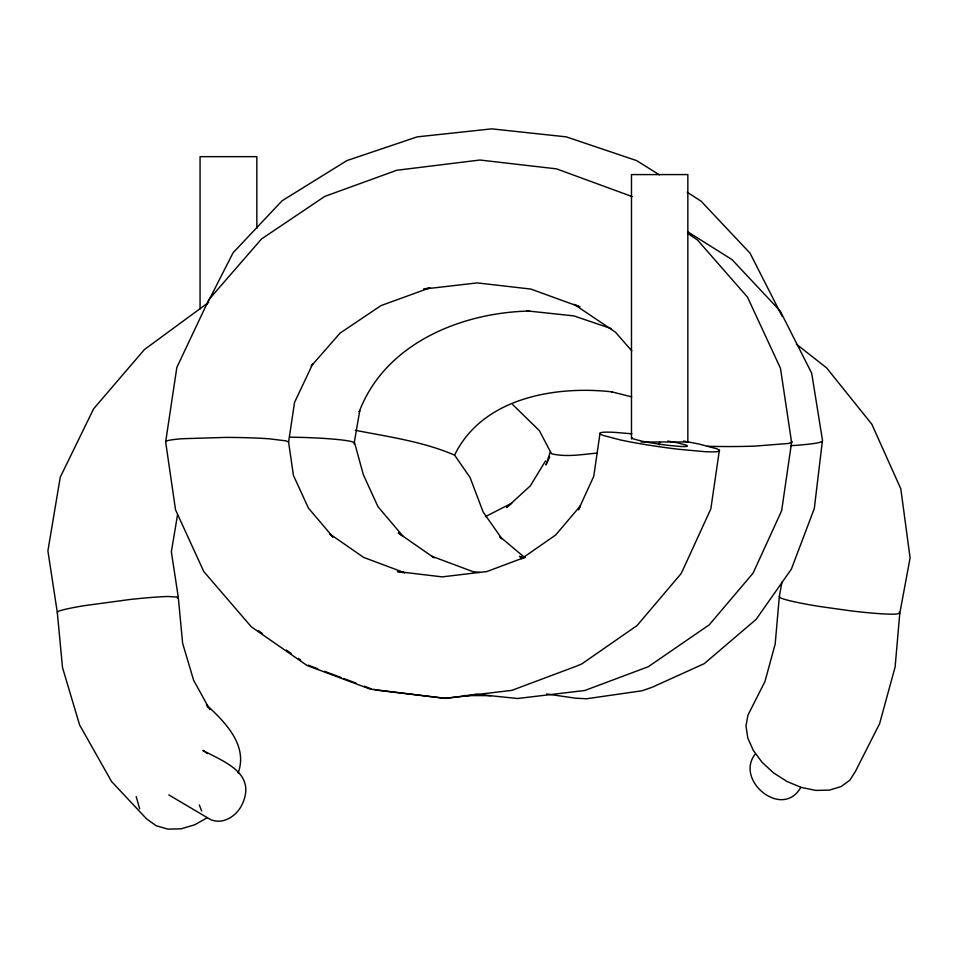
<?xml version="1.0" encoding="UTF-8"?>
<svg xmlns="http://www.w3.org/2000/svg" width="958" height="958" viewBox="0 0 958 958"><rect width="100%" height="100%" fill="white"/><g stroke="black" fill="none" stroke-linecap="round" stroke-linejoin="round"><path stroke-width="1.44" d="M782.015 581.985L779.345 596.343L775.19 644.039L764.927 681.593L747.959 715.087L745.983 725.972L747.803 738.031L753.311 750.425L762.101 762.34L773.609 772.938L787.021 781.512L801.451 787.464L815.881 790.41L829.365 790.122L840.956 786.638L849.878 780.195L855.518 771.226L879.6 723.697L895.131 666.9L899.778 613.336L910.1 557.939L900.819 488.867L871.852 424.25L826.562 367.836L796.373 344.15M546.587 693.999L575.818 698.214L586.655 698.753L642.279 690.73L652.314 687.185L704.25 663.643L756.113 619.383L791.38 569.1L814.3 508.53L822.479 440.249L811.689 373.201L780.123 310.895L731.96 259.558L687.88 231.908M599.959 433.711L593.744 476.365L578.416 509.848L580.392 505.86L555.616 535.055L521.38 558.813M659.248 444.895L659.667 441.997M719.374 450.284L710.836 508.89L682.958 569.77L680.994 573.758L637.022 625.586L581.674 664.002L575.279 666.6L511.847 690.359L444.644 698.358L370.123 689.101L306.931 665.427L251.307 626.819L203.791 571.555L175.542 509.86L165.65 441.925L176.835 367.441L208.88 299.591L261.51 238.973L324.762 196.414L396.72 170.273L479.922 160.022L556.526 168.859L632.208 196.606M332.845 536.875L308.404 508.063L293.435 475.396L288.586 442.069L294.549 402.396L312.751 363.86L311.122 366.04M177.565 514.686L171.35 551.784L178.272 597.157L182.643 643.345L193.648 680.312L209.778 709.567M238.183 772.998C248.218 745.085 224.962 722.021 206.377 704.813L207.958 707.255M512.746 404.647L539.354 430.621L550.395 451.745L545.964 464.929L549.676 456.966M354.017 443.961L359.765 410.647L359.178 411.856C384.9 343.563 461.049 312.488 529.546 311.039M206.964 304.129L233.034 252.852L282.083 200.773L346.904 160.597L417.233 136.862L491.753 128.863L566.262 136.862L636.591 160.597L659.367 174.835M501.657 538.408L483.131 511.979L470.079 477.515L454.583 455.134C482.197 398.013 554.886 385.367 612.162 391.882L611.432 391.774L631.681 396.851M545.425 461.061L530.301 485.886L506.686 507.524L511.752 503.166L485.478 516.578M755.084 754.305C734.57 780.53 782.542 819.832 800.744 787.416M206.82 817.952L194.809 824.766L181.146 828.814L167.949 829.137L156.13 825.724L146.49 818.803L111.559 781.512L79.61 724.978L62.521 667.594L57.312 612.521L58.258 611.372A59.707 3.832 -7.1 0 1 83.813 605.743L129.27 599.576A62.174 3.988 -7.1 0 1 168.009 596.487L178.272 597.157L177.338 598.295M312.236 364.926L340.054 333.133L380.973 305.602L430.322 287.675L423.735 289.077L477.3 282.897L530.876 289.077L579.949 306.907L574.213 304.404L615.383 332.103L631.813 350.879M208.64 302.393L144.407 349.562L93.645 408.767L60.258 477.204L47.9 550.898L57.312 612.521M525.044 557.245L486.88 571.543L442.141 576.872L397.414 571.543L404.707 572.788L363.585 557.376L329.624 533.822L332.749 536.947M822.371 441.494L818.132 442.788A59.995 4.694 -1.2 0 1 790.613 445.674M597.241 453.086C582.201 454.403 566.645 457.325 551.724 453.817L550.395 451.745M473.36 695.041L445.59 698.346L378.386 690.347M641.07 441.997L687.844 441.997L687.844 174.584L631.478 174.584L631.478 439.015M464.199 695.556L491.083 695.652M289.52 437.147L303.997 437.471A60.318 4.718 1.2 0 1 351.035 441.434L354.592 442.728L363.333 474.689L378.027 506.77L403.055 536.264L398.193 532.876L432.812 556.921M631.885 433.806L614.569 432.357A61.947 4.79 8.3 0 0 603.049 435.387L620.317 439.926A59.755 4.622 8.3 0 0 679.042 449.314L704.753 451.649A61.947 4.79 8.3 0 0 716.285 448.619L699.005 444.069A59.755 4.622 8.3 0 0 683.425 441.039M526.84 310.859L573.866 315.912L611.24 328.582M480.054 572.465L472.833 571.603L431.926 556.287L434.19 557.855M475.012 694.119L517.583 698.502L584.823 690.49L648.267 666.72L709.231 624.844L753.048 573.195L781.644 510.758L791.595 442.368L780.471 368.255L747.48 297.112L697.508 240.003L687.616 233.345M355.286 430.286C388.637 436.836 423.28 441.59 454.583 455.134M374.039 689.413L376.937 690.035M308.009 665.127L317.625 668.732M324.487 671.307L340.952 677.474M343.694 678.504L356.041 683.126M364.279 686.215L371.141 688.79M523.511 558.191L519.452 556.359L523.272 558.167M288.586 442.069L286.047 440.884L269.342 438.812A62.617 4.718 0.1 0 0 225.369 437.411L182.415 438.716A59.755 4.491 0.1 0 0 165.662 441.925M687.197 192.235L701.088 201.18L750.03 253.151L782.051 316.14M258.48 630.759L262.109 633.274M286.262 650.039L291.1 653.392M298.345 658.421L300.764 660.098M207.359 753.599L202.892 750.389C224.807 762.161 256.181 773.202 242.434 803.75C237.309 815.605 223.214 825.305 210.353 819.473L168.812 794.889M524.936 557.712L499.765 536.588L501.525 538.791M899.083 612.042L899.778 613.336L896.377 614.042A62.294 4.646 7.8 0 1 850.081 610.761L818.91 606.366A59.624 4.443 7.8 0 1 780.028 597.624L779.345 596.343M199.3 804.9L201.683 811.043M136.168 796.529L139.676 808.839M256.84 228.363L256.84 156.657L200.066 156.657L200.066 309.039M632.448 437.65A28.704 2.215 8.3 0 0 633.43 438.932L641.429 441.039A27.698 2.144 8.3 0 0 668.648 445.386L680.563 446.464A28.704 2.215 8.3 0 0 685.904 445.063L677.893 442.955A27.698 2.144 8.3 0 0 667.81 441.063M791.332 441.183A59.133 4.455 -0.1 0 1 787.68 443.53L754.748 446.117A63.276 4.766 -0.1 0 1 707.375 446.284"/></g></svg>
